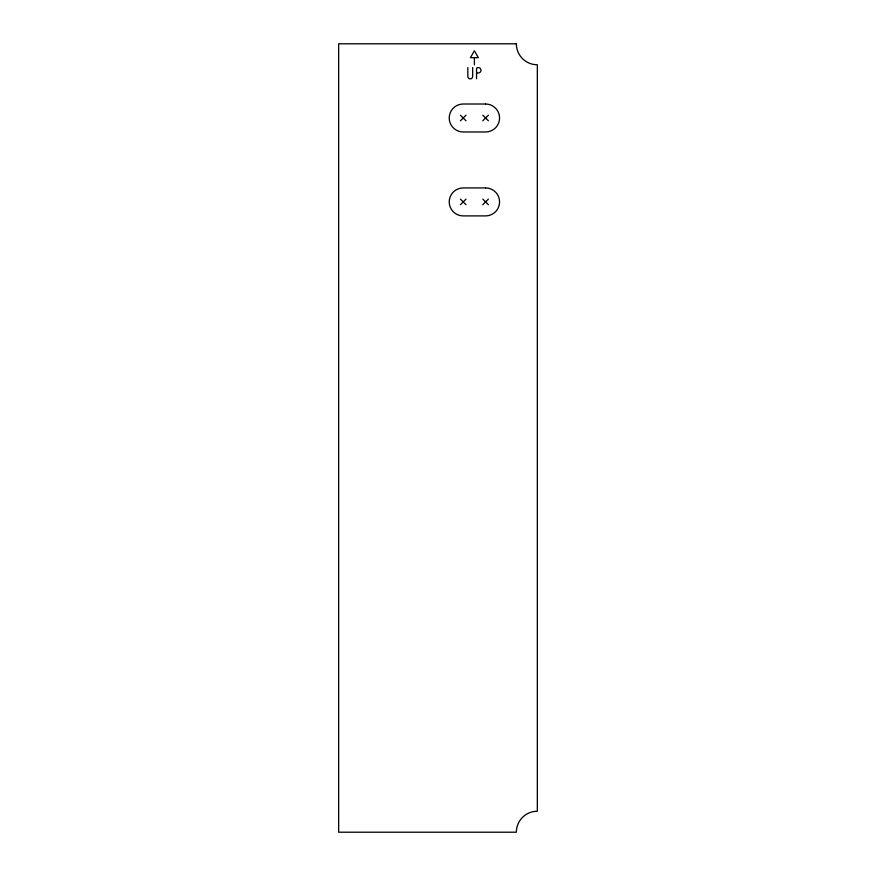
<?xml version="1.0" encoding="UTF-8"?>
<svg xmlns="http://www.w3.org/2000/svg" width="876" height="876" viewBox="0 0 876 876"><rect width="100%" height="100%" fill="white"/><g stroke="black" fill="none" stroke-linecap="round" stroke-linejoin="round"><path stroke-width="1.31" d="M460.415 120.789L466.01 115.194M482.785 120.789L488.381 115.194M460.415 204.71L466.01 199.115M482.785 204.71L488.381 199.115M474.124 57.652L470.434 57.652L474.398 50.797L478.362 57.652L474.398 57.652L474.398 64.78M476.829 72.971L478.274 72.971A2.694 2.694 0 0 0 480.968 70.277A2.694 2.694 0 0 0 478.274 67.572L477.858 67.572A1.314 1.314 0 0 0 476.555 68.886L476.555 78.763M482.785 115.194L488.381 120.789M460.415 115.194L466.01 120.789M482.785 199.115L488.381 204.71M460.415 199.115L466.01 204.71M472.668 67.572L472.668 76.464A2.42 2.42 0 0 1 470.248 78.884A2.42 2.42 0 0 1 467.828 76.464L467.828 67.572M516.358 43.8L338.662 43.8L338.662 832.2L516.358 832.2A20.98 20.98 0 0 1 537.338 811.22L537.338 64.78A20.98 20.98 0 0 1 516.358 43.8M485.589 104.014L463.207 104.014A13.983 13.983 0 0 0 449.224 117.997A13.983 13.983 0 0 0 463.207 131.98L485.589 131.98A13.983 13.983 0 0 0 499.572 117.997A13.983 13.983 0 0 0 485.589 104.014M485.589 187.924L463.207 187.924A13.983 13.983 0 0 0 449.224 201.918A13.983 13.983 0 0 0 463.207 215.901L485.589 215.901A13.983 13.983 0 0 0 499.572 201.918A13.983 13.983 0 0 0 485.589 187.924"/></g></svg>
